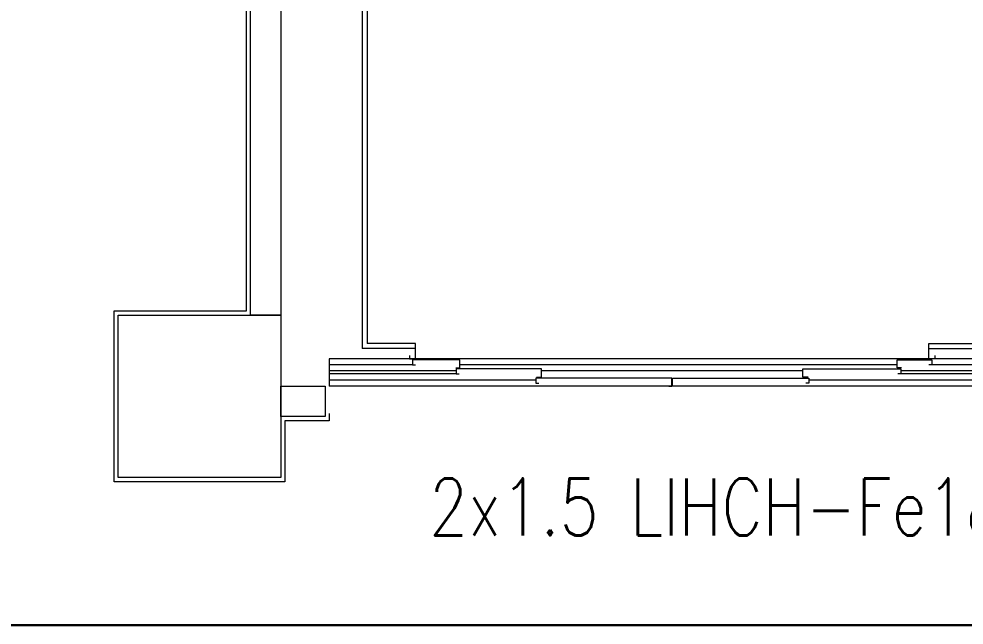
# Model space of a CAD drawing. Extents: x -3709 to 34962, y 0 to 8245.
# Drawn here: x 24547 to 25011.9, y 3040 to 3338.2 of the extents above; entities that cross this region are included whole.
import ezdxf

# ---------------------------------------------------------------- set-up
doc = ezdxf.new("R2010")
doc.units = 0
doc.layers.get('0').update_dxf_attribs({"color": 9, "lineweight": 9})
for name, color, linetype, lineweight in [('00', 9, 'Continuous', 9), ('01', 9, 'Continuous', 9), ('06D', 9, 'Continuous', 9), ('14', 9, 'Continuous', 9), ('E-MODÜL HATTI', 6, 'Continuous', 30), ('E-YAZI', 7, 'Continuous', 30)]:
    doc.layers.add(name, color=color, linetype=linetype, lineweight=lineweight)
doc.styles.add('E-YAZI', font='txttw.shx')

# ---------------------------------------------------------------- blocks, each defined once
blk = doc.blocks.new('p-kolon-80x80-vw')
at = {"layer": '01'}
blk.add_lwpolyline([(-40, -40), (-40, 40), (40, 40), (40, -40)], close=True, dxfattribs=at)
blk = doc.blocks.new('asansr-acilmayan')
at = {"layer": '06D'}
for p, q in [((1610, 25258.7), (1610, 24624.2)), ((1612.5, 25256.2), (1612.5, 24626.7)), ((1636.2, 24624.2), (1610, 24624.2)), ((1636.2, 24626.7), (1612.5, 24626.7)), ((1636.2, 24624.2), (1636.2, 24626.7)), ((1888.7, 24624.2), (1888.7, 24626.7)), ((1888.7, 24626.7), (1912.5, 24626.7)), ((1888.7, 24624.2), (1915, 24624.2)), ((1593.7, 24619.2), (1593.7, 24605.7)), ((1931.2, 24619.2), (1593.7, 24619.2)), ((1634.7, 24616.2), (1593.7, 24616.2)), ((1873.2, 24616.2), (1658, 24616.2)), ((1931.2, 24616.2), (1890.2, 24616.2)), ((1656.2, 24613.2), (1593.7, 24613.2)), ((1656.2, 24611.7), (1593.7, 24611.7)), ((1826.8, 24613.2), (1698.2, 24613.2)), ((1931.2, 24613.2), (1875, 24613.2)), ((1931.2, 24611.7), (1875, 24611.7)), ((1695.35, 24608.7), (1593.7, 24608.7)), ((1931.2, 24605.7), (1593.7, 24605.7)), ((1931.2, 24608.7), (1829.65, 24608.7))]:
    blk.add_line(p, q, dxfattribs=at)
for points in [[(1633.2, 24620.7), (1633.2, 24619.2), (1636.2, 24619.2), (1636.2, 24624.2)], [(1891.7, 24620.7), (1891.7, 24619.2), (1888.7, 24619.2), (1888.7, 24624.2)], [(1656, 24614.7), (1658, 24614.7), (1658, 24618.7), (1634.7, 24618.7), (1634.7, 24616.2), (1636.2, 24616.2)], [(1875.2, 24614.7), (1873.2, 24614.7), (1873.2, 24618.7), (1890.2, 24618.7), (1890.2, 24616.2), (1888.7, 24616.2)], [(1695.7, 24610.2), (1698.2, 24610.2), (1698.2, 24614.2), (1656.2, 24614.2), (1656.2, 24611.7), (1657.7, 24611.7)], [(1829.3, 24610.2), (1826.8, 24610.2), (1826.8, 24614.2), (1875, 24614.2), (1875, 24611.7), (1873.5, 24611.7)], [(1760.85, 24605.7), (1762.35, 24605.7), (1762.35, 24609.7), (1695.35, 24609.7), (1695.35, 24607.2), (1696.85, 24607.2)], [(1764.15, 24605.7), (1762.65, 24605.7), (1762.65, 24609.7), (1829.65, 24609.7), (1829.65, 24607.2), (1828.15, 24607.2)]]:
    blk.add_lwpolyline(points, dxfattribs=at)

msp = doc.modelspace()

# ---------------------------------------------------------------- linework, layer by layer
at = {"layer": '00'}
for points in [[(24645.84, 3457.5), (24645.84, 3472.5), (24660.84, 3472.5), (24660.84, 3812.5), (24675.84, 3812.5), (24675.84, 3192.5), (24660.84, 3192.5), (24660.84, 3457.5)], [(24697.54, 3142.5), (24675.84, 3142.5), (24675.84, 3157.5), (24697.54, 3157.5)]]:
    msp.add_lwpolyline(points, close=True, dxfattribs=at)
at = {"layer": '14'}
msp.add_lwpolyline([(24699.54, 3144), (24699.54, 3140.5), (24677.84, 3140.5), (24677.84, 3110.5), (24593.84, 3110.5), (24593.84, 3194.5), (24658.84, 3194.5), (24658.84, 3455.5), (24643.84, 3455.5), (24643.84, 3474.5), (24658.84, 3474.5), (24658.84, 3810.5), (24593.84, 3810.5), (24593.84, 3870.5), (24447.84, 3870.5)], dxfattribs=at)
at = {"layer": 'E-MODÜL HATTI', "ltscale": 50}
msp.add_line((25453.3, 3039.96), (24493.63, 3040), dxfattribs=at)

# ---------------------------------------------------------------- block references
for name, p in [('asansr-acilmayan', (23105.84, -21448.2)), ('p-kolon-80x80-vw', (24635.84, 3152.5))]:
    msp.add_blockref(name, p)

# ---------------------------------------------------------------- texts
at = {"layer": 'E-YAZI', "color": 3, "style": 'E-YAZI', "width": 0.8}
msp.add_text('2x1.5 LIHCH-Fe180/PH90', height=28, dxfattribs=at).set_placement((24748.69, 3084.11))

doc.saveas('drawing.dxf')
